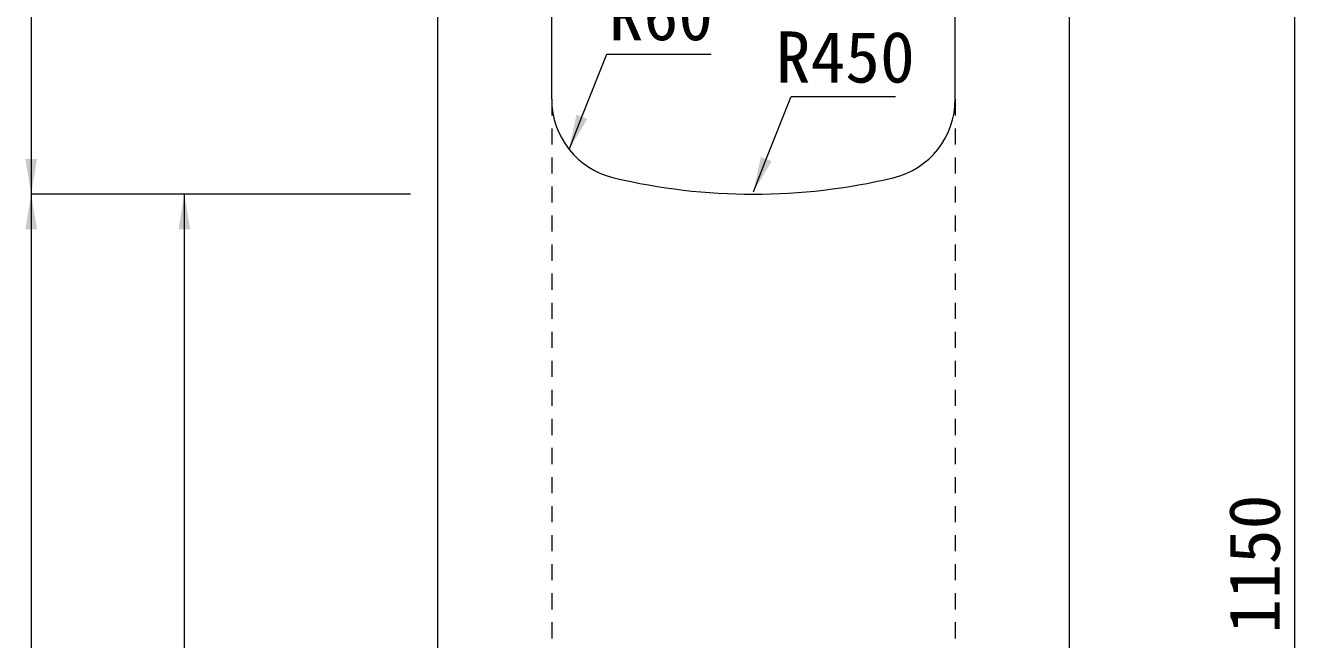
# Model space of a CAD drawing. Units: millimetres at full size, sheet at 1:40; details may follow other scales. Extents: x 69750 to 116230, y -28801 to 513.
# Drawn here: x 91541 to 92485, y -18366 to -17910 of the extents above; entities that cross this region are included whole.
import ezdxf
from ezdxf.enums import TextEntityAlignment as Align

# ---------------------------------------------------------------- set-up
doc = ezdxf.new("R2010")
doc.units = ezdxf.units.MM
doc.header["$LTSCALE"] = 40
doc.linetypes.add('USER1', pattern=[0.54, 0.3, -0.24])
for name, color, linetype, lineweight in [('寸法線', 7, 'Continuous', 9), ('引出線', 4, 'Continuous', 9), ('本体', 7, 'Continuous', 20)]:
    doc.layers.add(name, color=color, linetype=linetype, lineweight=lineweight)
doc.styles.add('ＭＳ ゴシック', font='')
doc.styles.get('ＭＳ ゴシック').set_extended_font_data('MS Gothic')

# ---------------------------------------------------------------- blocks, each defined once
blk = doc.blocks.new('filled_arrow')
at = {"color": 0, "linetype": 'Continuous', "lineweight": -2}
blk.add_solid([(7.5, 1.25), (0, 0), (7.5, -1.25)], dxfattribs=at)

msp = doc.modelspace()

# ---------------------------------------------------------------- linework, layer by layer
at = {"layer": '寸法線'}
for p, q in [((91545.35, -17735.18), (91545.35, -18035.18)), ((92484.69, -17735.18), (92484.69, -18885.18)), ((91827.33, -18035.18), (91545.35, -18035.18)), ((91545.35, -18035.18), (91545.35, -18885.18)), ((91827.33, -18035.18), (91545.35, -18035.18)), ((91659.2, -18785.18), (91659.2, -18035.18)), ((91827.33, -18035.18), (91659.2, -18035.18))]:
    msp.add_line(p, q, dxfattribs=at)
at = {"layer": '引出線'}
for points in [[(91945.26, -18001.86), (91954.81, -17977.68), (91973.25, -17930.98), (92050.8, -17930.98)], [(92082.32, -18033.34), (92091.87, -18009.15), (92110.31, -17962.46), (92187.86, -17962.46)]]:
    msp.add_lwpolyline(points, dxfattribs=at)
at = {"layer": '本体'}
for p, q in [((91847.32, -17735.18), (91847.33, -18885.18)), ((91932.33, -17964.65), (91932.33, -17735.18)), ((92232.32, -17964.65), (92232.32, -17735.18)), ((92317.32, -18885.18), (92317.32, -17735.18))]:
    msp.add_line(p, q, dxfattribs=at)
at = {"layer": '本体', "linetype": 'USER1', "lineweight": 9}
for p, q in [((91932.33, -17964.65), (91932.33, -18785.18)), ((92232.32, -17964.65), (92232.33, -18785.18))]:
    msp.add_line(p, q, dxfattribs=at)
at = {"layer": '本体'}
for centre, radius, start, end in [((91992.33, -17964.65), 60, 180, 256.65776), ((92172.32, -17964.65), 60, 283.34229, 0), ((92082.32, -17585.18), 450, 256.65776, 283.34229)]:
    msp.add_arc(centre, radius, start, end, dxfattribs=at)

# ---------------------------------------------------------------- block references
at = {"layer": '寸法線', "xscale": 3.47, "yscale": 3.47}
for p, rotation in [((91545.35, -18035.18), 90), ((91545.35, -18035.18), 270), ((91659.2, -18035.18), 270)]:
    msp.add_blockref('filled_arrow', p, dxfattribs=dict(at, rotation=rotation))
at = {"layer": '引出線', "xscale": 3.47, "yscale": 3.47, "rotation": 68.5}
for p in [(91945.26, -18001.86), (92082.32, -18033.34)]:
    msp.add_blockref('filled_arrow', p, dxfattribs=at)

# ---------------------------------------------------------------- texts
at = {"layer": '寸法線', "style": 'ＭＳ ゴシック'}
msp.add_text('1150', height=37.98, rotation=90, dxfattribs=at).set_placement((92454.69, -18310.18), align=Align.MIDDLE_CENTER)
at = {"layer": '引出線', "style": 'ＭＳ ゴシック'}
for s, p in [('R60', (92013.53, -17901.74)), ('R450', (92150.6, -17933.22))]:
    msp.add_text(s, height=37.98, dxfattribs=at).set_placement(p, align=Align.MIDDLE_CENTER)

doc.saveas('drawing.dxf')
